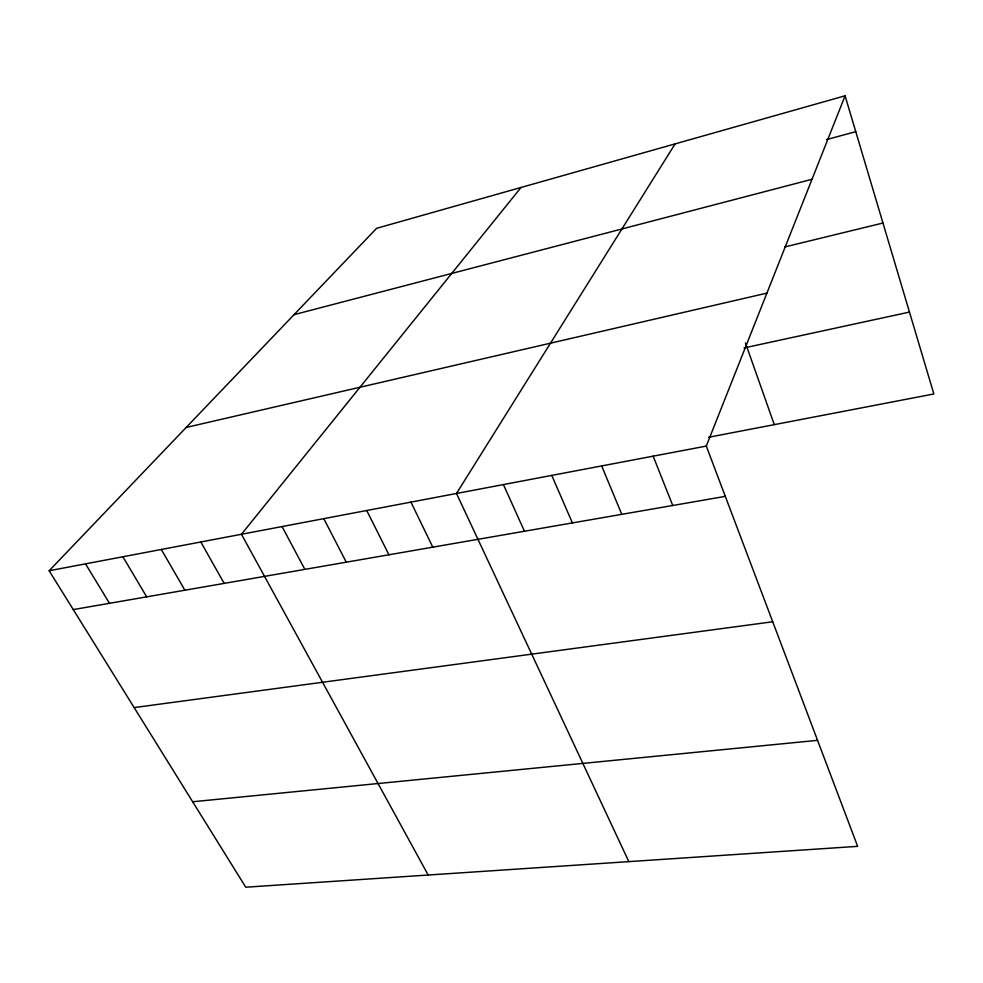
<?xml version="1.0" encoding="UTF-8"?>
<svg xmlns="http://www.w3.org/2000/svg" width="983" height="983" viewBox="0 0 983 983"><rect width="100%" height="100%" fill="white"/><g stroke="black" fill="none" stroke-linecap="round" stroke-linejoin="round"><path stroke-width="1.47" d="M706.298 446.085L845.085 95.793L376.6 228.326L49.15 570.754L245.75 887.207L857.643 846.351L706.298 446.085L49.15 570.754M675.137 143.862L456.493 493.478L628.837 861.624M521.039 187.458L241.462 534.273L428.183 875.03M826.506 139.611L855.763 131.661M294.04 314.658L812.007 179.287M784.569 247.003L882.967 223.03M186.18 427.458L766.912 293.118M744.045 347.933L909.472 312.09M708.559 437.275L933.85 393.974L845.085 95.793M73.283 609.595L725.307 496.366M134.155 707.588L772.724 621.76M192.656 801.759L817.561 740.334M85.521 563.849L109.482 603.304M122.9 556.759L146.676 596.853M161.323 549.472L184.878 590.218M200.827 541.977L224.161 583.398M282.047 526.569L304.853 569.378M323.776 518.655L346.286 562.19M366.733 510.509L388.924 554.781M410.943 502.116L432.79 547.162M503.419 484.582L524.455 531.238M551.782 475.403L572.389 522.919M601.67 465.93L621.784 514.342M653.154 456.173L672.741 505.495M745.446 342.956L774.285 424.644"/></g></svg>
